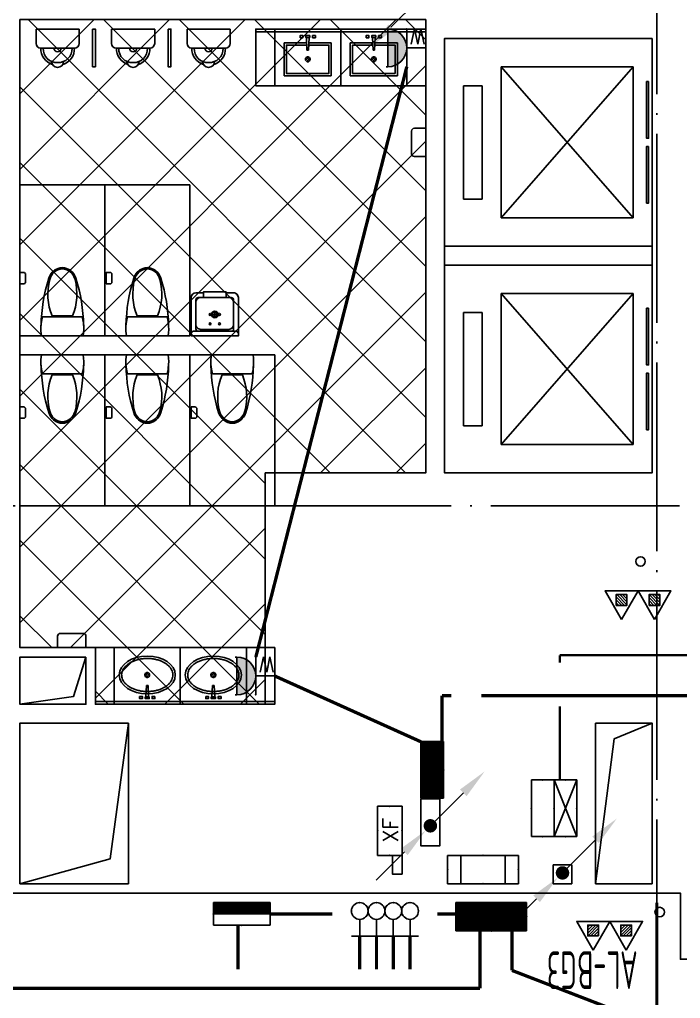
# Model space of a CAD drawing. Extents: x -292644 to 263613, y -713695 to 491457.
# Drawn here: x 121804 to 128807, y 130385 to 140750 of the extents above; entities that cross this region are included whole.
import ezdxf
from ezdxf.enums import TextEntityAlignment as Align
from ezdxf.xclip import XClip

# ---------------------------------------------------------------- set-up
doc = ezdxf.new("R2010")
doc.units = 0
doc.header["$LTSCALE"] = 1000
doc.header["$MEASUREMENT"] = 0
for name, pattern in [('104-10 轴网$0$DOTE', [2.4200000000000004, 2, -0.2, 0.02, -0.2]), ('X-104 8#10#平面_t3$0$109-34 轴网$0$L1$0$$AUDIT_BAD_LTYPE1', [0]), ('X-104 8#10#平面_t3$0$DASH', [0.35, 0.25, -0.1])]:
    doc.linetypes.add(name, pattern=pattern)
doc.layers.get('0').update_dxf_attribs({"linetype": 'CONTINUOUS'})
for name, color, linetype in [('104-10 轴网$0$A_AXIS-轴线', 36, '104-10 轴网$0$DOTE'), ('DIM-箱柜', 3, 'CONTINUOUS'), ('EQUIP-插座', 3, 'CONTINUOUS'), ('EQUIP-照明', 3, 'CONTINUOUS'), ('EQUIP-箱柜', 3, 'CONTINUOUS'), ('LWIRE', 4, 'CONTINUOUS'), ('WIRE-动力', 2, 'CONTINUOUS'), ('WIRE-照明', 1, 'CONTINUOUS'), ('X-104 8#10#平面_t3$0$A-E_电梯', 171, 'CONTINUOUS'), ('X-104 8#10#平面_t3$0$A-I_卫-洁具', 241, 'CONTINUOUS'), ('X-104 8#10#平面_t3$0$A-O_分水线', 127, 'CONTINUOUS'), ('X-104 8#10#平面_t3$0$A-SUR_看线', 231, 'CONTINUOUS'), ('X-104 8#10#平面_t3$0$A-TECH_结构', 21, 'CONTINUOUS'), ('X-104 8#10#平面_t3$0$水-消火栓', 41, 'CONTINUOUS')]:
    doc.layers.add(name, color=color, linetype=linetype)
doc.layers.add('X-104 8#10#平面_t3$0$000套内', color=226, linetype='CONTINUOUS', lineweight=30, plot=False)
doc.layers.add('X-104 8#10#平面_t3$0$04-不打印_辅助线', color=165, linetype='CONTINUOUS', plot=False)
doc.layers.get('X-104 8#10#平面_t3$0$A-O_分水线').off()
doc.styles.add('_TCH_LABEL', font='COMPLEX', dxfattribs={"bigfont": 'GBCBIG'})
doc.styles.add('_TEL_DIM', font='SIMPLEX', dxfattribs={"width": 0.8, "height": 3.5, "bigfont": 'HZTXT'})
doc.styles.get("Standard").update_dxf_attribs({"font": 'gbenor.shx', "bigfont": 'gbcbig.shx'})

# ---------------------------------------------------------------- blocks, each defined once
blk = doc.blocks.new('104-10 轴网')
at = {"layer": '104-10 轴网$0$A_AXIS-轴线', "linetype": '104-10 轴网$0$DOTE'}
for p, q in [((137229.5977508624, 40099.99999999987), (137229.5977508621, -6500.000000000186)), ((168929.5977508623, 16799.99999999987), (113929.5977508621, 16799.99999999982))]:
    blk.add_line(p, q, dxfattribs=at)
blk = doc.blocks.new('X-104 8#10#平面_t3$0$meae')
for p, q in [((-215.039999999979, 0), (-243.7679999999818, 0)), ((-210, 5.039999999979045), (-210, 32.76000000000931)), ((-176.7359999999753, 0), (-204.9599999999627, 0)), ((-99.54815868195146, 8), (21.68149024352897, 14.3899337600451)), ((-99.54815868195146, -7.999999999941792), (-99.54815868195146, 8)), ((21.68149024352897, -14.3899337601033), (21.68149024352897, 14.3899337600451)), ((-210, -32.25599999999395), (-210, -5.039999999979045)), ((-99.54815868195146, -8.000000000058208), (21.68149024352897, -14.3899337601033))]:
    blk.add_line(p, q)
at = {"const_width": 0.8399999999999999}
blk.add_lwpolyline([(-209.5800000000163, -0.1400000000139698, -0.9999999999999999), (-210.4199999999837, -0.1400000000139698, -0.9999999999999999)], format="xyb", close=True, dxfattribs=at)
for points in [[(17.19145484233741, 81.35012003820157), (40, 81.35012003820157), (39.99999999994179, 51.35012003820157), (17.1914548422792, 51.35012003820157)], [(21.68149024352897, 21.35012003820157), (40, 21.35012003820157), (40, -21.35012003820157), (21.68149024352897, -21.35012003820157)], [(17.19145484233741, -81.35012003820157), (40, -81.35012003820157), (39.99999999994179, -51.35012003820157), (17.1914548422792, -51.35012003820157)]]:
    blk.add_lwpolyline(points, close=True)
blk.add_circle((-210, 0), 25.2)
blk.add_ellipse((-210, 0), major_axis=(0, -296.8388870928175), ratio=0.6737661697857759)
at = {"color": 8}
blk.add_open_spline([(-210, -271.838887092832), (-201.6286662275088, -271.838887092832), (-193.2556980797672, -270.8834744876949), (-176.5567826171755, -267.0318226981908), (-168.2292954665609, -264.1331208487391), (-151.7464247078751, -256.3412992825033), (-143.592075161112, -251.4461166422116), (-127.6688291439204, -239.6628589069005), (-119.9016611408442, -232.7743547918508), (-105.0053654383519, -217.100718463771), (-97.87740360945463, -208.3160983382841), (-84.50442564953119, -189.0367220979533), (-78.25994529254967, -178.5426552897552), (-66.86596525227651, -156.1005802754662), (-61.71665413689334, -144.1531549534993), (-52.68240508378949, -119.1104159536771), (-48.79751711455174, -106.0155586157343), (-42.41598126577446, -79.01830609660828), (-39.91934085072717, -65.11628590768669), (-36.39207964838715, -36.86706837144447), (-35.3614577781409, -22.5202054088586), (-34.79793056182098, 6.244822261855006), (-35.26502483320655, 20.66266644134885), (-37.68259151588427, 49.19399507466005), (-39.63306519814068, 63.30715293157846), (-44.95700291811954, 90.86129060061648), (-48.33046480413759, 104.3019146881416), (-56.39392556494568, 130.1611448710319), (-61.0838973345235, 142.5793309712317), (-71.62818411248736, 166.0733063118532), (-77.48238030000357, 177.1485642623738), (-90.15903716551838, 197.6798496269621), (-96.98112566315103, 207.1352148510632), (-111.3602107425686, 224.2113378457143), (-118.9163064261083, 231.8314545630128), (-134.510733252624, 245.1036245926516), (-142.547481424408, 250.7556368449004), (-158.868371842138, 260.0530890176306), (-167.1509793659789, 263.6999722997425), (-183.7976203592261, 269.0257272459567), (-192.162095878215, 270.7072330619558), (-208.8995512870024, 272.153067119536), (-217.2755150526064, 271.9185741905239), (-234.0031495776493, 269.526916392555), (-242.3573442720808, 267.3679324407713), (-258.9526960913208, 261.0731867576833), (-267.1936322519905, 256.9349128940958), (-283.3781850557425, 246.65468100406), (-291.3201072766096, 240.5117016318836), (-306.6623222918133, 226.2813428560039), (-314.0611830068519, 218.1942343084957), (-328.0653621423407, 200.2301868745126), (-334.6699371464783, 190.353927289194), (-346.859358667396, 169.044026111078), (-352.4439172392595, 157.6110181525), (-362.4072642970132, 133.476927122334), (-366.7859668953461, 120.7763437553076), (-374.1964356524404, 94.43610308453208), (-377.2281845823745, 80.79684587812517), (-381.8495765395346, 52.93462008907227), (-383.4392193020904, 38.71199739631265), (-385.1273327118251, 10.0537408667733), (-385.225804392132, -4.381569712015335), (-383.9285565786413, -33.08909023553133), (-382.5328362500295, -47.36097819061251), (-378.2902226594742, -75.36972922243876), (-375.4433290168527, -89.10625087702647), (-368.3874579074909, -115.6863969620317), (-364.1784936326439, -128.529630749661), (-354.5335200406262, -152.9902308470919), (-349.097582319926, -164.6071133053629), (-337.1786070214584, -186.3198765731067), (-330.6958189697471, -196.415140855941), (-316.9037533847149, -214.843760280055), (-309.5951420506462, -223.1764269854757), (-294.4000191528467, -237.9131964488188), (-286.5148495539906, -244.3169298697612), (-270.41386736813, -255.1213227973203), (-262.1997869724291, -259.5227866767091), (-245.6385630253353, -266.3373192788567), (-237.2919559226721, -268.7527736420161), (-222.6272707111784, -271.2949484957498), (-216.3134306632564, -271.838887092832), (-210, -271.838887092832)], degree=3, knots=[0, 0, 0, 0, 0.1541728099079682, 0.1541728099079682, 0.3083456198159364, 0.3083456198159364, 0.4625184297239047, 0.4625184297239047, 0.6166912396318729, 0.6166912396318729, 0.7708640495398411, 0.7708640495398411, 0.9250368594478093, 0.9250368594478093, 1.079209669355778, 1.079209669355778, 1.233382479263746, 1.233382479263746, 1.387555289171714, 1.387555289171714, 1.541728099079682, 1.541728099079682, 1.69590090898765, 1.69590090898765, 1.850073718895619, 1.850073718895619, 2.004246528803587, 2.004246528803587, 2.158419338711555, 2.158419338711555, 2.312592148619523, 2.312592148619523, 2.466764958527492, 2.466764958527492, 2.62093776843546, 2.62093776843546, 2.775110578343428, 2.775110578343428, 2.929283388251396, 2.929283388251396, 3.083456198159364, 3.083456198159364, 3.237629008067333, 3.237629008067333, 3.391801817975301, 3.391801817975301, 3.545974627883269, 3.545974627883269, 3.700147437791237, 3.700147437791237, 3.854320247699206, 3.854320247699206, 4.008493057607174, 4.008493057607174, 4.162665867515142, 4.162665867515142, 4.31683867742311, 4.31683867742311, 4.471011487331078, 4.471011487331078, 4.625184297239047, 4.625184297239047, 4.779357107147015, 4.779357107147015, 4.933529917054983, 4.933529917054983, 5.087702726962951, 5.087702726962951, 5.24187553687092, 5.24187553687092, 5.396048346778888, 5.396048346778888, 5.550221156686856, 5.550221156686856, 5.704393966594824, 5.704393966594824, 5.858566776502792, 5.858566776502792, 6.012739586410761, 6.012739586410761, 6.166912396318729, 6.166912396318729, 6.283185307179586, 6.283185307179586, 6.283185307179586, 6.283185307179586], dxfattribs=at)
at = {"layer": 'X-104 8#10#平面_t3$0$04-不打印_辅助线'}
blk.add_lwpolyline([(-499.9999999998836, -349.9999999999418), (-499.9999999998836, 350.0000000000582), (100.0000000001164, 350.0000000000582), (100.0000000001164, -349.9999999999418)], close=True, dxfattribs=at)
blk = doc.blocks.new('X-104 8#10#平面_t3$0$A-toilet-F2$0$A-toilet-F3$0$$plan$00000388')
for p, q in [((-202.5, -209.53125), (-202.5, 209.53125)), ((0, -220.78125), (0, 220.78125)), ((-211.7636100000016, 107.6506163835302), (-211.7636100000016, -107.6506388835276))]:
    blk.add_line(p, q)
blk.add_lwpolyline([(-202.4999999999999, -209.5312499999999), (-151.5815775000015, -220.9312574999972), (-102.2263650000007, -226.3893074999992), (-50.17650749999908, -226.3893074999992), (8.526512829121202e-14, -220.7812499999999)])
for centre, radius, start, end in [((-70.50223739520334, -1596.893304158019), 1822.905267548176, 91.22236801686525, 107.2477400730136), ((-76.17188249999913, -236.25), 463.3354349999999, 97.73994600000086, 105.8219819999994), ((-76.17188249999913, -236.25), 463.3354349999999, 80.5376779999934, 97.73994600000086), ((-562.4982811024126, -12.18639293920603), 163.5812782416205, 107.2477400730136, 159.5476091936029), ((-555.5449209055997, -23.26485846064998), 162.7261878014058, 104.7785650587778, 136.8542646013629), ((-443.4417002224786, -448.2021481943076), 602.2018211347165, 67.37374387746667, 104.7785650587778), ((-595.175017904075, 0), 128.7061108459815, 159.5476091936029, 200.4523908063857), ((-580.3665348804823, -1.124999869261956e-05), 128.7061108459815, 136.8542646013629, 223.1457353986371), ((-562.4982811024126, 12.18639293920603), 163.5812782416205, 200.4523908063857, 252.7522599269864), ((-555.5449209055997, 23.26483596065259), 162.7261878014058, 223.1457353986371, 255.2214349412222), ((-70.50223739520334, 1596.893304158019), 1822.905267548176, 252.7522599269864, 268.7776319831348), ((-443.4417002224786, 448.2021256943101), 602.2018211347165, 255.2214349412222, 292.6262561225334)]:
    blk.add_arc(centre, radius, start, end)
blk = doc.blocks.new('X-104 8#10#平面_t3$0$hgfasg')
at = {"layer": 'X-104 8#10#平面_t3$0$04-不打印_辅助线'}
blk.add_lwpolyline([(-450, 1599.999999999709), (450, 1599.999999999651), (450, -3.492459654808044e-10), (-450, -2.91038304567337e-10)], close=True, dxfattribs=at)
at = {"rotation": 270}
blk.add_blockref('X-104 8#10#平面_t3$0$A-toilet-F2$0$A-toilet-F3$0$$plan$00000388', (0, 0), dxfattribs=at)
blk = doc.blocks.new('X-104 8#10#平面_t3$0$hgfd')
at = {"color": 8}
for p, q in [((-38.49999971458601, 228.000000048185), (38.50000028541399, 227.9999999518077)), ((3.335953806526959e-07, 266.5000000000036), (2.372253220528364e-07, 189.5000000000036))]:
    blk.add_line(p, q, dxfattribs=at)
for points in [[(250, -3.504792402964085e-07), (-249.9999999999927, 3.504792402964085e-07), (-249.9999994917889, 406.0000003504792, -0.4142135623732199), (-199.9999994292011, 456.0000002878987), (-119.9999994292084, 456.0000001877597), (-119.9999994166865, 466.000000187767), (120.0000005833208, 465.9999998122548), (120.0000005708062, 455.9999998122548), (200.000000570777, 455.9999997121158, -0.414213562372991), (250.0000005081893, 405.9999996495353)], [(175.000000062566, 49.99999974339516), (-174.9999999374049, 50.00000025659756, -0.4142135623730927), (-199.9999999061183, 75.00000028789145), (-199.9999995230974, 381.0000002878987, -0.414213562373095), (-174.9999994917962, 406.0000002565976), (175.0000005082111, 405.9999997434024, -0.4142135623731322), (200.0000004769245, 380.9999997121085), (200.0000000938744, 74.99999971210127, -0.4142135623730573)], [(250, -3.504792402964085e-07), (-249.9999999999927, 3.504792402964085e-07), (-249.9999999686988, 25.00000035048652, -0.4142135623730971), (-224.9999999373977, 50.00000031918535), (225.0000000625878, 49.99999968082193, -0.4142135623730932), (250.0000000313012, 24.99999964952804)]]:
    blk.add_lwpolyline(points, format="xyb", close=True)
blk.add_lwpolyline([(120.0000005708062, 455.9999998122548), (200.000000570777, 455.9999997121158, -0.414213562373095), (250.0000005081893, 405.9999996495353), (250, -3.504792402964085e-07), (-249.9999999999927, 3.504792402964085e-07), (-249.9999994917889, 406.0000003504792, -0.4142135623730929), (-199.9999994292011, 456.0000002878987), (-119.9999994292084, 456.0000001877597)], format="xyb")
blk.add_lwpolyline([(120.0000005082184, 405.9999998122476), (-119.9999994917889, 406.0000001877524), (-119.9999994166865, 466.000000187767), (120.0000005833208, 465.9999998122548)], close=True)
blk.add_lwpolyline([(150.0000000876389, 69.99999977469633), (-149.9999999123756, 70.00000022531094, -0.4142135623730976), (-199.9999998497879, 120.0000002878915), (-199.9999995543913, 356.0000002878842, -0.414213562373095), (-149.9999994918035, 406.0000002253037), (150.0000005081965, 405.9999997746963, -0.414213562373095), (200.0000004456087, 355.9999997121085), (200.0000001502194, 119.9999997121231, -0.4142135623731096)], format="xyb", close=True, dxfattribs=at)
for centre, radius in [((-49.99999971457146, 228.0000000625914), 10), ((2.854139893315732e-07, 228.0000000000036), 35), ((50.00000028542127, 227.9999999374159), 10), ((-49.99999983975431, 128.0000000625841), 10), ((50.00000016025297, 127.9999999374159), 10)]:
    blk.add_circle(centre, radius)
blk.add_circle((2.854139893315732e-07, 228.0000000000036), 25, dxfattribs=at)
blk = doc.blocks.new('X-104 8#10#平面_t3$0$卫生间')
at = {"layer": 'X-104 8#10#平面_t3$0$A-I_卫-洁具', "ltscale": 0.1}
blk.add_lwpolyline([(29249.99997658384, 18300.0000078821), (31149.99997658456, 18300.00000788411), (31149.99997658456, 18900.00000788411), (29249.99997658384, 18900.0000078821)], close=True, dxfattribs=at)
blk.add_lwpolyline([(29249.9999765839, 18900.00000788417), (29249.9999765839, 18870.00000788417), (31149.99997652085, 18870.00000788397), (31149.99997652428, 18900.00000788411)], dxfattribs=at)
for points in [[(31549.99997658755, 18300.00000787908), (31249.99997658755, 18300.00000787908), (31249.99997658755, 18180.00000787896, 0.414213562373095), (31279.99997658755, 18150.00000787896), (31519.99997658755, 18150.00000787896, 0.414213562373095), (31549.99997658755, 18180.00000787896)], [(27649.9999765533, 12800.00000788734), (27649.9999765533, 13100.00000788734), (27769.99997655342, 13100.00000788734, -0.414213562373095), (27799.99997655342, 13070.00000788734), (27799.99997655342, 12830.00000788734, -0.414213562373095), (27769.99997655342, 12800.00000788734)]]:
    blk.add_lwpolyline(points, format="xyb", close=True, dxfattribs=at)
at = {"layer": 'X-104 8#10#平面_t3$0$A-I_卫-洁具'}
for points in [[(30074.99997657166, 15851.95678070415), (30074.99997657168, 15771.95678070415, 0.4142135623730523), (30094.99997657168, 15751.95678070415), (30134.99997657171, 15751.95678070415), (30134.99997657169, 15871.95678070415), (30094.99997657166, 15871.95678070415, 0.4142135623731306)], [(30974.99997657155, 15851.95678070412), (30974.99997657156, 15771.95678070412, 0.4142135623730523), (30994.99997657156, 15751.95678070412), (31034.99997657159, 15751.95678070412), (31034.99997657158, 15871.95678070412), (30994.99997657155, 15871.95678070412, 0.4142135623731306)], [(31889.99997657165, 15851.95678070426), (31889.99997657166, 15771.95678070426, 0.4142135623730523), (31909.99997657166, 15751.95678070426), (31949.99997657169, 15751.95678070426), (31949.99997657168, 15871.95678070426), (31909.99997657165, 15871.95678070426, 0.4142135623731306)], [(30974.99997657155, 14348.04323506608), (30974.99997657156, 14428.04323506608, -0.4142135623730523), (30994.99997657156, 14448.04323506608), (31034.99997657159, 14448.04323506608), (31034.99997657158, 14328.04323506608), (30994.99997657155, 14328.04323506608, -0.4142135623731306)], [(31889.99997657163, 14348.04323506594), (31889.99997657166, 14428.04323506594, -0.4142135623730523), (31909.99997657166, 14448.04323506594), (31949.99997657169, 14448.04323506594), (31949.99997657166, 14328.04323506594), (31909.99997657163, 14328.04323506594, -0.4142135623731306)]]:
    blk.add_lwpolyline(points, format="xyb", close=True, dxfattribs=at)
at = {"layer": 'X-104 8#10#平面_t3$0$A-I_卫-洁具', "ltscale": 0.1, "xscale": -1}
for name, p, rotation in [('X-104 8#10#平面_t3$0$meae', (29899.9999765845, 18800.00000788434), 270), ('X-104 8#10#平面_t3$0$meae', (30599.9999765845, 18800.00000788411), 270), ('X-104 8#10#平面_t3$0$hgfd', (29884.99997657168, 15000.00000755693), 180)]:
    blk.add_blockref(name, p, dxfattribs=dict(at, rotation=rotation))
for p in [(29699.99997657168, 15200.000007897), (30599.99997657168, 15200.00000788565), (31499.99997657168, 15200.00000788539)]:
    blk.add_blockref('X-104 8#10#平面_t3$0$hgfasg', p, dxfattribs=at)
at = {"layer": 'X-104 8#10#平面_t3$0$A-I_卫-洁具', "ltscale": 0.1, "rotation": 180}
for p in [(30599.99997657168, 15000.00000789596), (31499.99997657168, 15000.00000788481)]:
    blk.add_blockref('X-104 8#10#平面_t3$0$hgfasg', p, dxfattribs=at)
blk = doc.blocks.new('X-104 8#10#平面_t3$0$fdhggh')
at = {"layer": 'X-104 8#10#平面_t3$0$04-不打印_辅助线', "linetype": 'X-104 8#10#平面_t3$0$109-34 轴网$0$L1$0$$AUDIT_BAD_LTYPE1'}
h = blk.add_hatch(dxfattribs=at)
h.set_pattern_fill('多孔材料', color=256, scale=200)
h.set_pattern_definition([(45, (-111356.9507218327, 118800.0000000005), (-400.0004066222933, 400.0004066222933), []), (135, (-111356.9507218327, 118800.0000000005), (-400.0004066222933, -400.0004066222933), [])])
h.paths.add_polyline_path([(14350.00002345038, 140749.9983616374), (10050.00002342847, 140749.9983616374), (10050.0000234285, 134099.9983616375), (10850.00002341266, 134099.9983616375), (10850.00002341272, 133499.9983616325), (12650.00002341619, 133499.9983616323), (12650.00002341621, 135949.9983834741), (14350.0000234468, 135949.9983834712)])
blk.add_lwpolyline([(14350.00002345038, 140749.9983616374), (10050.00002342847, 140749.9983616374), (10050.0000234285, 134099.9983616375), (10850.00002341266, 134099.9983616375), (10850.00002341272, 133499.9983616325), (12650.00002341619, 133499.9983616323), (12650.00002341621, 135949.9983834741), (14350.0000234468, 135949.9983834712), (14350.00002345035, 140749.9983616375)], close=True, dxfattribs=at)
blk = doc.blocks.new('A-电梯2222')
for p, q in [((-599.9999999888532, 1800.000000028485), (-599.9999999888532, 2000.000000028485)), ((-599.9999999888532, 2000.000000028485), (599.999999990192, 2000.000000027969)), ((599.999999990192, 2000.000000027969), (599.999999990192, 1800.000000028027)), ((599.999999990192, 1800.000000028027), (-599.9999999888532, 1800.000000028485)), ((-800.0000000021246, 200.0000000191649), (-800.0000000016589, 1600.000000013759)), ((-800.0000000016589, 1600.000000013759), (800.0000000027649, 1600.000000013068)), ((800.0000000027649, 1600.000000013068), (-800.0000000021246, 200.0000000191649)), ((800.0000000021828, 200.0000000184664), (-800.0000000016589, 1600.000000013759)), ((800.0000000027649, 1600.000000013068), (800.0000000021828, 200.0000000184664)), ((800.0000000021828, 200.0000000184664), (-800.0000000021246, 200.0000000191649))]:
    blk.add_line(p, q)
for points in [[(-1100, 0), (1100, 0), (1100, 2200.000000000007), (-1100, 2200.000000000007)], [(-643.3333333326736, 38.08112883746799), (-643.3333333326736, 58.97966308711329), (-43.33333333267365, 58.97966308711329), (-43.33333333267365, 38.08112883746799)], [(43.33333333273185, 38.0811288371915), (43.33333333273185, 58.97966308683681), (643.3333333327319, 58.97966308683681), (643.3333333327319, 38.0811288371915)]]:
    blk.add_lwpolyline(points, close=True)
blk = doc.blocks.new('X-104 8#10#平面_t3$0$jhat')
for p, q in [((-395, -250.0000000000582), (-395, 249.9999999999418)), ((-395, 249.9999999999418), (-44.99999999994179, 249.9999999999418)), ((-44.99999999994179, 249.9999999999418), (-44.99999999994179, 11.73657725605881)), ((-219.9999999999418, 32.25599999987753), (-219.9999999999418, 5.03999999986263)), ((-124.8214514199644, 8.000000000058208), (11.68149024352897, 14.3899337601033)), ((-124.8214514199644, 7.999999999941792), (-124.8214514199644, -8.000000000058208)), ((11.68149024352897, 14.3899337601033), (11.68149024352897, -14.3899337601033)), ((-225.0399999999208, -1.164153218269348e-10), (-253.7679999999236, -1.164153218269348e-10)), ((-219.9999999999418, -5.040000000095461), (-219.9999999999418, -32.76000000012573)), ((-186.7359999999171, -1.164153218269348e-10), (-214.9599999999045, -1.164153218269348e-10)), ((-124.8214514199644, -8.000000000058208), (11.68149024352897, -14.3899337601033)), ((-44.99999999994179, -12.38077738613356), (-44.99999999994179, -250.0000000000582)), ((-44.99999999994179, -250.0000000000582), (-395, -250.0000000000582))]:
    blk.add_line(p, q)
at = {"color": 8}
blk.add_lwpolyline([(-69.99999999994179, -11.06304409715813), (-69.99999999994179, -225.0000000000582), (-370, -225.0000000000582), (-370, 224.9999999999418), (-69.99999999994179, 224.9999999999418), (-69.99999999994179, 10.56628493819153)], dxfattribs=at)
at = {"ltscale": 1000, "const_width": 0.8399999999999999}
blk.add_lwpolyline([(-219.5799999999581, 0.1399999998975545, 0.9999999999999999), (-220.4199999999255, 0.1399999998975545, 0.9999999999999999)], format="xyb", close=True, dxfattribs=at)
for points in [[(7.191454842337407, 81.35012003820157), (30, 81.35012003820157), (30, 51.35012003820157), (7.191454842337407, 51.35012003820157)], [(11.68149024352897, -21.35012003820157), (30, -21.35012003820157), (30, 21.35012003820157), (11.68149024352897, 21.35012003820157)], [(7.191454842337407, -81.35012003820157), (30, -81.35012003820157), (30, -51.35012003820157), (7.191454842337407, -51.35012003820157)]]:
    blk.add_lwpolyline(points, close=True)
blk.add_circle((-219.9999999999418, -1.164153218269348e-10), 25.2)
at = {"layer": 'X-104 8#10#平面_t3$0$04-不打印_辅助线'}
blk.add_lwpolyline([(100.0000000001164, -350), (100.0000000000582, 350), (-499.9999999999418, 350), (-499.9999999998836, -350)], close=True, dxfattribs=at)
blk = doc.blocks.new('X-104 8#10#平面_t3$0$A-toilet-F2$0$A-toilet-F3$0$xb')
for p, q in [((-228.5999999991618, 152.3999999994412), (-228.6000000010245, 9.313225746154785e-10)), ((177.7999999998137, 203.2000000000698), (-177.7999999993481, 203.1999999994878)), ((228.6000000010245, -9.313225746154785e-10), (228.6000000005588, 152.3999999997905)), ((-228.6000000010245, 9.313225746154785e-10), (228.6000000010245, -9.313225746154785e-10))]:
    blk.add_line(p, q)
for centre, radius, start, end in [((-6.349999998696148, 209.549999998766), 171.56755229355, 106.6068803142738, 182.1210963969083), ((-6.349999998696148, 209.549999998766), 146.16755229355, 87.87890362284142, 182.1210963969083), ((9.313225746154785e-10, 342.8999999993248), 63.50000000000001, 1.07073087239469, 178.9292691276053), ((6.350000001490116, 209.549999998766), 146.16755229355, 357.8789036030917, 92.12109637715858), ((6.350000001490116, 209.549999998766), 171.56755229355, 357.8789036030917, 73.39311968572625), ((1.396983861923218e-09, 203.1999999987893), 38.1, 0, 180), ((-177.7999999993481, 152.3999999992084), 50.8, 90, 180), ((177.8000000002794, 152.3999999997905), 50.8, 0, 90)]:
    blk.add_arc(centre, radius, start, end)
blk = doc.blocks.new('X-104 8#10#平面_t3$0$8#核心筒')
at = {"layer": 'X-104 8#10#平面_t3$0$A-I_卫-洁具', "ltscale": 0.1}
for points in [[(10819.99873398323, 21849.99836163709), (10849.99873398323, 21849.99836163709), (10849.99873398323, 21449.99836163709), (10819.99873398323, 21449.99836163709)], [(11619.99873398323, 21849.99836163709), (11649.99873398323, 21849.99836163709), (11649.99873398323, 21449.99836163709), (11619.99873398323, 21449.99836163709)], [(14350.0000234468, 21849.99836163723), (12550.0000234468, 21849.99836163723), (12550.0000234468, 21249.99836163723), (14350.0000234468, 21249.99836163723)]]:
    blk.add_lwpolyline(points, close=True, dxfattribs=at)
blk.add_lwpolyline([(12550.0000234468, 21849.99836163723), (12550.0000234468, 21819.99836163723), (14350.00002344692, 21819.99836163712), (14350.00002345035, 21849.99836163729)], dxfattribs=at)
at = {"layer": 'X-104 8#10#平面_t3$0$A-TECH_结构', "linetype": 'X-104 8#10#平面_t3$0$DASH'}
blk.add_lwpolyline([(14550.00002344679, 19549.99838346642), (16750.00002344628, 19549.99838346642), (16750.00002344628, 19349.99836162853), (14550.00002344679, 19349.99836162853)], close=True, dxfattribs=at)
at = {"layer": 'X-104 8#10#平面_t3$0$A-E_电梯', "xscale": -1, "rotation": 90}
for p in [(16750.0000234468, 20649.99838346642), (16750.0000234468, 18249.99838346642)]:
    blk.add_blockref('A-电梯2222', p, dxfattribs=at)
at = {"layer": 'X-104 8#10#平面_t3$0$A-I_卫-洁具', "ltscale": 0.1}
for name, p, rotation in [('X-104 8#10#平面_t3$0$A-toilet-F2$0$A-toilet-F3$0$xb', (10450.00002342847, 21849.99836163712), 180), ('X-104 8#10#平面_t3$0$A-toilet-F2$0$A-toilet-F3$0$xb', (11250.00002342847, 21849.99836163712), 180), ('X-104 8#10#平面_t3$0$A-toilet-F2$0$A-toilet-F3$0$xb', (12050.00002342847, 21849.99836163712), 180), ('X-104 8#10#平面_t3$0$jhat', (13100.0000234468, 21749.99836163723), 90), ('X-104 8#10#平面_t3$0$jhat', (13800.0000234468, 21749.99836163723), 90)]:
    blk.add_blockref(name, p, dxfattribs=dict(at, rotation=rotation))
blk = doc.blocks.new('X-104 8#10#平面_t3$0$fdsgdfh')
at = {"layer": 'X-104 8#10#平面_t3$0$A-TECH_结构'}
for points in [[(10050.00002342812, 14699.99999211595), (10619.39593914832, 14782.85818737998), (10750.0000234124, 15199.99999212098)], [(11199.99999999703, 14499.99999211586), (11005.12674833491, 13061.95794338497), (10050.00002342826, 12799.99999250611)]]:
    blk.add_lwpolyline(points, dxfattribs=at)
at = {"layer": 'X-104 8#10#平面_t3$0$A-TECH_结构', "linetype": 'X-104 8#10#平面_t3$0$109-34 轴网$0$L1$0$$AUDIT_BAD_LTYPE1'}
for points in [[(10750.0000234124, 15199.99999212098), (10050.00002342812, 15199.99999212098), (10050.00002342812, 14699.99999211595), (10750.0000234124, 14699.99999211595)], [(11199.99999999686, 14499.99999211586), (10050.00002342826, 14499.99999211586), (10050.00002342826, 12799.99999250611), (11199.99999999686, 12799.99999250611)], [(16149.99999999524, 14499.99836163234), (16750.00000000237, 14499.99836163232), (16750.00000000237, 12799.9983620226), (16149.99999999524, 12799.99836202263)]]:
    blk.add_lwpolyline(points, close=True, dxfattribs=at)
blk.add_lwpolyline([(16750.00000000237, 14499.99836163232), (16349.02608525718, 14334.72744898006), (16149.99999999524, 12799.99836202263)], dxfattribs=at)
blk = doc.blocks.new('X-104 8#10#平面_t3$0$$TWTSYS$00000546')
h = blk.add_hatch()
h.set_pattern_fill('ANSI31', color=256, scale=200, style=0)
h.set_pattern_definition([(45, (-38543.80223862439, -6670.830405693208), (-17.67766952966369, 17.67766952966369), [])])
h.paths.add_polyline_path([(-64.92232553117356, 173.7449990885525), (64.922325531159, 173.7449990885525), (64.922325531159, 43.90034802621994), (-64.92232553117356, 43.90034802621994)])
for points in [[(0, 343.6163707387423), (-198.3870041439732, 0), (198.3870041439732, 0)], [(-64.92232553117356, 173.7449990885525), (64.922325531159, 173.7449990885525), (64.922325531159, 43.90034802621994), (-64.92232553117356, 43.90034802621994)]]:
    blk.add_lwpolyline(points, close=True)
blk = doc.blocks.new('X-104 8#10#平面_t3$0$A$C46662BA1')
at = {"layer": 'X-104 8#10#平面_t3$0$水-消火栓'}
for centre in [(128384.2816785443, 135011.9754388873), (128586.9507452468, 131299.9999925059)]:
    blk.add_circle(centre, 50, dxfattribs=at)
at = {"layer": 'X-104 8#10#平面_t3$0$水-消火栓', "yscale": 0.88, "zscale": 0.88}
for p, xscale, rotation in [((128182.3701816001, 134699.9983616293), -0.88, 179.9999999999999), ((128531.5313088936, 134699.9983616293), -0.88, 179.9999999999999), ((127882.3701816027, 131199.9999925058), 0.88, 179.9999999999992), ((128231.5313088962, 131199.9999925058), 0.88, 179.9999999999992)]:
    blk.add_blockref('X-104 8#10#平面_t3$0$$TWTSYS$00000546', p, dxfattribs=dict(at, xscale=xscale, rotation=rotation))
blk = doc.blocks.new('X-104 8#10#平面_t3')
at = {"layer": 'X-104 8#10#平面_t3$0$000套内'}
blk.add_lwpolyline([(120156.950721829, 147450.0000139563), (120156.950721829, 143650.0000139498), (120056.9507218258, 143649.9999921205), (120056.9507218258, 140849.9999921204), (121706.9507452608, 140849.9999921204), (121706.9507452608, 131499.9999925058), (128806.9507452464, 131499.9999925058), (128806.9507452464, 130800.0000139284), (132006.9507218283, 130800.0000139284), (132006.9507218283, 118150.0000139564), (120806.9507218261, 118150.0000139564), (120806.9507218261, 115350.0000138714), (106906.9507218289, 115350.0000138714), (106906.9507218289, 130900.0000139564), (106906.9507218282, 136250.0000139564), (108306.950721857, 136250.0000139565), (108306.950721857, 147450.0000139563)], close=True, dxfattribs=at)
at = {"layer": 'X-104 8#10#平面_t3$0$A-SUR_看线', "linetype": 'X-104 8#10#平面_t3$0$DASH', "ltscale": 2, "const_width": 30}
blk.add_lwpolyline([(128556.9507218327, 119199.9999999995), (128556.9507218326, 131399.9983620226)], dxfattribs=at)
at = {"linetype": 'X-104 8#10#平面_t3$0$109-34 轴网$0$L1$0$$AUDIT_BAD_LTYPE1'}
for name, p in [('X-104 8#10#平面_t3$0$fdhggh', (111756.9507218327, -2.91038304567337e-10)), ('X-104 8#10#平面_t3$0$fdsgdfh', (111756.9507218322, 118799.9999999996)), ('X-104 8#10#平面_t3$0$8#核心筒', (111756.9507218321, 118800.0000000001))]:
    blk.add_blockref(name, p, dxfattribs=at)
ref = blk.add_blockref('104-10 轴网', (-8672.647029029395, 118800.0000000001), dxfattribs=at)
XClip(ref).set_block_clipping_path([(104379.59775086239, -11899.999999999955), (178479.5977508624, 45500.000000000044)])
at = {"linetype": 'X-104 8#10#平面_t3$0$109-34 轴网$0$L1$0$$AUDIT_BAD_LTYPE1', "rotation": 180}
blk.add_blockref('X-104 8#10#平面_t3$0$卫生间', (153756.9507218323, 152399.9999999997), dxfattribs=at)
at = {"layer": 'X-104 8#10#平面_t3$0$A-O_分水线', "linetype": 'X-104 8#10#平面_t3$0$109-34 轴网$0$L1$0$$AUDIT_BAD_LTYPE1'}
blk.add_blockref('X-104 8#10#平面_t3$0$A$C46662BA1', (0, -2.91038304567337e-11), dxfattribs=at)
blk = doc.blocks.new('*X9')
at = {"color": 0}
for p, q in [((-250, 32.84271247461896), (-82.84271247461896, 200)), ((-250, 68.19805153394634), (-118.1980515339463, 200)), ((-250, 103.5533905932737), (-153.5533905932737, 200)), ((-250, 138.9087296526011), (-188.9087296526011, 200)), ((-250, 174.2640687119285), (-224.2640687119285, 200)), ((-247.4873734152916, 0), (-47.48737341529158, 200)), ((-212.1320343559642, 0), (-12.13203435596424, 200)), ((-176.7766952966369, 0), (23.22330470336314, 200)), ((-141.4213562373095, 0), (58.57864376269053, 200)), ((-106.0660171779821, 0), (93.93398282201788, 200)), ((-70.71067811865474, 0), (129.2893218813453, 200)), ((-35.35533905932737, 0), (164.6446609406726, 200)), ((0, 0), (200, 200)), ((35.35533905932737, 0), (235.3553390593274, 200)), ((70.71067811865474, 0), (250, 179.2893218813453)), ((106.0660171779821, 0), (250, 143.9339828220179)), ((141.4213562373095, 0), (250, 108.5786437626905)), ((176.7766952966369, 0), (250, 73.22330470336315)), ((212.1320343559642, 0), (250, 37.86796564403577)), ((247.4873734152916, 0), (250, 2.512626584708425))]:
    blk.add_line(p, q, dxfattribs=at)
blk = doc.blocks.new('$equip$00001421')
for p, q in [((0.75, 0.5999999999985448), (-0.75, 0.5999999999985448)), ((-0.75, 0.5999999999985448), (-0.75, 0)), ((0.75, 0), (0.75, 0.5999999999985448)), ((-0.75, 0), (0.75, 0))]:
    blk.add_line(p, q)
at = {"const_width": 0.6000000000000001}
blk.add_lwpolyline([(-0.75, 0.2999999999992724), (0.75, 0.2999999999992724)], dxfattribs=at)
for p in [(0, 0.5999999999985448), (-0.75, 0.2999999999992724), (0.75, 0.2999999999992724), (0, 0)]:
    blk.add_point(p)
at = {"xscale": 0.00300000000061118, "yscale": 0.00300000000061118, "zscale": 0.00300000000061118}
blk.add_blockref('*X9', (0, 0), dxfattribs=at)
at = {"style": '_TCH_LABEL', "flags": 9}
blk.add_attdef('A', (0, 0), '', height=2e-05, dxfattribs=at)
blk = doc.blocks.new('$equip$00001424')
for p, q in [((-0.75, 0), (0.75, 0.5999999999985448)), ((-0.75, 0.5999999999985448), (0.75, 0)), ((0.75, 0.5999999999985448), (-0.75, 0.5999999999985448)), ((-0.75, 0.5999999999985448), (-0.75, 0)), ((0.75, 0), (0.75, 0.5999999999985448)), ((-0.75, 0), (0.75, 0))]:
    blk.add_line(p, q)
for p in [(0, 0.5999999999985448), (-0.75, 0.2999999999992724), (0.75, 0.2999999999992724), (0, 0)]:
    blk.add_point(p)
at = {"style": '_TCH_LABEL', "flags": 9}
blk.add_attdef('A', (0, 0), '', height=2e-05, dxfattribs=at)
blk = doc.blocks.new('$equip$00001413')
for p, q in [((0.75, 0.5999999999985448), (-0.75, 0.5999999999985448)), ((-0.75, 0.5999999999985448), (-0.75, 0)), ((0.75, 0), (0.75, 0.5999999999985448)), ((-0.75, 0), (0.75, 0))]:
    blk.add_line(p, q)
for p in [(0, 0.5999999999985448), (-0.75, 0.2999999999992724), (0.75, 0.2999999999992724), (0, 0)]:
    blk.add_point(p)
at = {"style": '_TCH_LABEL', "flags": 9}
blk.add_attdef('A', (0, 0), '', height=2e-05, dxfattribs=at)
blk = doc.blocks.new('$equip$00001428')
for p, q in [((0.75, 0.5999999999985448), (-0.75, 0.5999999999985448)), ((-0.75, 0.5999999999985448), (-0.75, 0)), ((-0.4692126753398043, 0.5999999999985448), (-0.4692126753398043, 0)), ((0.4692126753398043, 0.5999999999985448), (0.4692126753398043, 0)), ((0.75, 0), (0.75, 0.5999999999985448)), ((-0.75, 0), (0.75, 0))]:
    blk.add_line(p, q)
for p in [(0, 0.5999999999985448), (-0.75, 0.2999999999992724), (0.75, 0.2999999999992724), (0, 0)]:
    blk.add_point(p)
at = {"style": '_TCH_LABEL', "flags": 9}
blk.add_attdef('A', (0, 0), '', height=2e-05, dxfattribs=at)
blk = doc.blocks.new('$TelecSys$00000081')
for p, q in [((0.1041666666678793, 0.1041666666660603), (0.1041666666678793, 0.1041666666660603)), ((-0.1041666666678793, -0.1041666666660603), (-0.1041666666678793, -0.1041666666660603)), ((-1.150000000001455, -1.149999999999636), (-0.5499999999992724, -0.5499999999992724))]:
    blk.add_line(p, q)
at = {"const_width": 0.1425}
blk.add_lwpolyline([(0.07125000000087311, 0, 1), (-0.07125000000087311, 0, 1)], format="xyb", close=True, dxfattribs=at)
blk.add_solid([(-0.6199999999989814, -0.4799999999995634), (-0.4799999999995634, -0.6200000000008004), (-0.09999999999854481, -0.1000000000003638)])
at = {"width": 0.8, "flags": 9}
blk.add_attdef('A', (0, 0), '', height=2e-05, rotation=180, dxfattribs=at)
blk = doc.blocks.new('$TelecSys$00000079')
for p, q in [((0.7000000000007276, 0.7000000000007276), (0, 0)), ((0.1041666666678793, 0.1041666666660603), (0.1041666666678793, 0.1041666666660603)), ((-0.1041666666678793, -0.1041666666660603), (-0.1041666666678793, -0.1041666666660603))]:
    blk.add_line(p, q)
at = {"const_width": 0.1425}
blk.add_lwpolyline([(-0.07125000000087311, 0, 1), (0.07125000000087311, 0, 1)], format="xyb", close=True, dxfattribs=at)
blk.add_solid([(0.6300000000010186, 0.7700000000004366), (0.7700000000004366, 0.6299999999991996), (1.150000000001455, 1.149999999999636)])
at = {"width": 0.8, "flags": 9}
blk.add_attdef('A', (0, 0), '', height=2e-05, dxfattribs=at)
blk = doc.blocks.new('$equip_U$00000290(HT0843)')
at = {"color": 2}
for p, q in [((-0.6499999999978172, 0.6500000000050932), (-0.6499999999978172, 3.637978807091713e-12)), ((0.6500000000050932, 0.6500000000050932), (-0.6499999999978172, 0.6500000000050932)), ((0.6500000000050932, 3.637978807091713e-12), (0.6500000000050932, 0.6500000000050932)), ((-0.6499999999978172, 3.637978807091713e-12), (0.6500000000050932, 3.637978807091713e-12))]:
    blk.add_line(p, q, dxfattribs=at)
at = {"color": 2, "const_width": 0.025}
for points in [[(0.6500000000050932, 0.6500000000050932), (-0.6499999999978172, 0.6500000000050932)], [(-0.6499999999978172, 0.6500000000050932), (-0.6499999999978172, 3.637978807091713e-12)], [(0.6500000000050932, 3.637978807091713e-12), (0.6500000000050932, 0.6500000000050932)], [(-0.6499999999978172, 3.637978807091713e-12), (0.6500000000050932, 3.637978807091713e-12)]]:
    blk.add_lwpolyline(points, dxfattribs=at)
for p in [(3.637978807091713e-12, 0.6500000000050932), (-0.6499999999978172, 0.3250000000043656), (0.6500000000050932, 0.3250000000043656), (-9.523806511424482e-06, -1.249999695573933e-05)]:
    blk.add_point(p)
at = {"color": 7, "style": '_TEL_DIM'}
blk.add_attdef('$TEXT$', text='', height=0.4, dxfattribs=at).set_placement((-0.01410412469340372, 0.3431095447158441), align=Align.MIDDLE_CENTER)
at = {"color": 7, "style": '_TEL_DIM', "flags": 1}
for tag in ['REMARK', 'A']:
    blk.add_attdef(tag, text='', height=2.5e-05, dxfattribs=at).set_placement((3.637978807091713e-12, 3.637978807091713e-12), align=Align.MIDDLE_CENTER)
blk = doc.blocks.new('$equip$00001764')
for p, q in [((-0.5, 1.049999999999272), (-0.5, 1)), ((0.5, 1.049999999999272), (0.5, 1)), ((-0.5, 1), (0.5, 1)), ((0.5, 0.5), (-0.5, 0.5)), ((0, 0.5), (0, 0))]:
    blk.add_line(p, q)
blk.add_arc((0, 1), 0.500000000000025, 180, 0)
for p in [(-0.5, 0.5), (0.5, 0.5), (0, 0)]:
    blk.add_point(p)
for points in [[(0.4330127018911298, 0.75), (-0.4330127018911298, 0.75), (0.5, 1), (-0.5, 1)], [(0.25, 0.5669872981052322), (-0.25, 0.5669872981052322), (0.4330127018911298, 0.75), (-0.4330127018911298, 0.75)], [(0, 0.5), (0, 0.5), (0.25, 0.5669872981052322), (-0.25, 0.5669872981052322)]]:
    blk.add_solid(points)
at = {"color": 7, "style": '_TEL_DIM'}
blk.add_attdef('$TEXT$', text='', height=0.4, dxfattribs=at).set_placement((0.3030595533709857, 0.2110205339395179), align=Align.MIDDLE_CENTER)
at = {"color": 7, "style": '_TEL_DIM', "flags": 1}
blk.add_attdef('A', text='', height=2e-05, dxfattribs=at).set_placement((0, 0), align=Align.MIDDLE_CENTER)
blk = doc.blocks.new('$equip$00002672')
for p, q in [((0.2222222222226264, 0.8888888888905058), (-0.2222222222226264, 0.8888888888905058)), ((0, 0.4444444444452529), (0, 0.8888888888905058))]:
    blk.add_line(p, q)
blk.add_circle((0, 0.2222222222226264), 0.2222222222222)
for p in [(0, 0.8888888888905058), (-0.2222222222226264, 0.2222222222226264), (0, 0), (0.2222222222226264, 0.2222222222226264)]:
    blk.add_point(p)
at = {"color": 7, "style": '_TEL_DIM', "flags": 1}
for tag in ['REMARK', 'A']:
    blk.add_attdef(tag, text='', height=2e-05, dxfattribs=at).set_placement((0, 0), align=Align.MIDDLE_CENTER)
blk = doc.blocks.new('*X16')
at = {"color": 0}
for p, q in [((-250, 32.84271247461896), (-182.842712474619, 100)), ((-250, 68.19805153394634), (-218.1980515339463, 100)), ((-247.4873734152916, 0), (-147.4873734152916, 100)), ((-212.1320343559642, 0), (-112.1320343559642, 100)), ((-176.7766952966369, 0), (-76.77669529663686, 100)), ((-141.4213562373095, 0), (-41.42135623730948, 100)), ((-106.0660171779821, 0), (-6.066017177982118, 100)), ((-70.71067811865474, 0), (29.28932188134526, 100)), ((-35.35533905932737, 0), (64.64466094067264, 100)), ((0, 0), (100, 100)), ((35.35533905932737, 0), (135.3553390593274, 100)), ((70.71067811865474, 0), (170.7106781186548, 100)), ((106.0660171779821, 0), (206.0660171779821, 100)), ((141.4213562373095, 0), (241.4213562373095, 100)), ((176.7766952966369, 0), (250, 73.22330470336315)), ((212.1320343559642, 0), (250, 37.86796564403577)), ((247.4873734152916, 0), (250, 2.512626584708425))]:
    blk.add_line(p, q, dxfattribs=at)
blk = doc.blocks.new('$equip$00001414')
for p, q in [((0.75, 0.5999999999985448), (-0.75, 0.5999999999985448)), ((-0.75, 0.5999999999985448), (-0.75, 0)), ((0.75, 0), (0.75, 0.5999999999985448)), ((-0.75, 0.2999999999992724), (0.75, 0.2999999999992724)), ((-0.75, 0), (0.75, 0))]:
    blk.add_line(p, q)
at = {"const_width": 0.3}
blk.add_lwpolyline([(-0.75, 0.1500000000014552), (0.75, 0.1500000000014552)], dxfattribs=at)
for p in [(0, 0.5999999999985448), (-0.75, 0.2999999999992724), (0.75, 0.2999999999992724), (0, 0)]:
    blk.add_point(p)
at = {"xscale": 0.00300000000061118, "yscale": 0.00300000000061118, "zscale": 0.00300000000061118}
blk.add_blockref('*X16', (0, 0), dxfattribs=at)
at = {"style": '_TCH_LABEL', "flags": 9}
blk.add_attdef('A', (0, 0), '', height=2e-05, dxfattribs=at)
blk = doc.blocks.new('$TelecSys$00000080')
for p, q in [((-0.7000000000007276, -0.7000000000007276), (0, 0)), ((0.1041666666678793, 0.1041666666660603), (0.1041666666678793, 0.1041666666660603)), ((-0.1041666666678793, -0.1041666666660603), (-0.1041666666678793, -0.1041666666660603))]:
    blk.add_line(p, q)
at = {"const_width": 0.1425}
blk.add_lwpolyline([(0.07125000000087311, 0, 1), (-0.07125000000087311, 0, 1)], format="xyb", close=True, dxfattribs=at)
blk.add_solid([(-0.6300000000010186, -0.7700000000004366), (-0.7700000000004366, -0.6299999999991996), (-1.150000000001455, -1.149999999999636)])
at = {"width": 0.8, "flags": 9}
blk.add_attdef('A', (0, 0), '', height=2e-05, rotation=180, dxfattribs=at)

msp = doc.modelspace()

# ---------------------------------------------------------------- linework, layer by layer
msp.add_lwpolyline([(125856.7500203481, 131699.9983620225), (125756.7500203481, 131699.9983620225), (125756.7500203481, 131899.9983620225), (125856.7500203481, 131899.9983620225)], close=True)
at = {"layer": 'EQUIP-箱柜'}
for p, q in [((127656.9507218272, 131799.9983620225), (127456.9507218272, 131799.9983620225)), ((127456.9507218272, 131799.9983620225), (127456.9507218272, 131599.9983620225)), ((127656.9507218272, 131599.9983620225), (127656.9507218272, 131799.9983620225)), ((127456.9507218272, 131599.9983620225), (127656.9507218272, 131599.9983620225))]:
    msp.add_line(p, q, dxfattribs=at)
msp.add_lwpolyline([(126056.7500203481, 132499.9983620218), (126056.7500203481, 131999.9983620218), (126256.7500203481, 131999.9983620218), (126256.7500203481, 132499.9983620218), (126056.7500203481, 132499.9983620218)], dxfattribs=at)
at = {"layer": 'WIRE-动力', "linetype": 'Continuous', "const_width": 25}
for points in [[(127528.1314800835, 133942.016940552), (127528.1314800832, 134019.0721495964)], [(127528.1314800832, 134019.0721495964), (129555.7288113435, 134019.0721495964)], [(127528.1314800832, 132698.5314787626), (127528.1314800835, 133478.2516179264)]]:
    msp.add_lwpolyline(points, dxfattribs=at)
at = {"layer": 'WIRE-照明', "linetype": 'Continuous', "const_width": 35}
for points in [[(124306.9507452484, 133999.9983397948), (125906.9507452789, 140249.9983397998)], [(126056.750020348, 133102.6324601632), (124506.9507452483, 133799.9983397948)], [(126281.308461621, 133090.2060532894), (126281.308461621, 133590.7516179264)], [(126281.308461621, 133590.7516179264), (126378.4654413711, 133590.7516179264)], [(126697.2750054047, 133590.7516179264), (131969.3390312369, 133590.7516179264)], [(124458.0311883081, 131279.9983620228), (125119.2544014315, 131279.9983620227)], [(126230.3655205428, 131279.9983620227), (126529.6670541925, 131279.9983620234)], [(124119.0281247827, 130693.0004970709), (124119.0281247825, 131159.9983620231)], [(126683.8644903296, 131099.9983619614), (126683.8644903296, 130493.0004970708)], [(127021.1731769609, 131099.9983620232), (127021.1731769609, 130682.0264270742)], [(125408.1432943199, 131044.4428064663), (125408.1432943199, 130693.0004970709)], [(125585.921072098, 131044.4428064663), (125585.921072098, 130693.0004970709)], [(125763.6988498761, 131044.4428064663), (125763.6988498761, 130693.0004970709)], [(125941.4766276542, 131044.4428064663), (125941.476627654, 130693.0004970709)], [(126683.8644903296, 130493.0004970708), (120156.9507218321, 130493.0004970708)]]:
    msp.add_lwpolyline(points, dxfattribs=at)
at = {"layer": 'WIRE-照明', "linetype": 'Continuous', "const_width": 35, "elevation": 2500}
msp.add_lwpolyline([(129946.9505730994, 129552.8159550506), (127021.1731769609, 130682.0264270742)], dxfattribs=at)

# ---------------------------------------------------------------- block references
msp.add_blockref('X-104 8#10#平面_t3', (0, 0))
at = {"layer": 'EQUIP-插座'}
ref = msp.add_blockref('$equip$00001764', (126106.9507452789, 140449.9983397998), dxfattribs=dict(at, xscale=400, yscale=400, zscale=400, rotation=89.99999999999999))
ref.add_attrib('$TEXT$', 'W', dxfattribs={"layer": '0', "color": 7, "height": 160, "rotation": 180, "style": '_TEL_DIM'}).set_placement((126022.5425317031, 140571.2221611482), align=Align.MIDDLE_CENTER)
ref = msp.add_blockref('$equip$00001764', (124506.9507452484, 133799.9983616342), dxfattribs=dict(at, xscale=400, yscale=400, zscale=400, rotation=89.99999999999999))
ref.add_attrib('$TEXT$', 'W', dxfattribs={"layer": '0', "color": 7, "height": 160, "rotation": 180, "style": '_TEL_DIM'}).set_placement((124422.5425316726, 133921.2221829826), align=Align.MIDDLE_CENTER)
at = {"layer": 'EQUIP-照明', "xscale": 400, "yscale": 400, "zscale": 400, "rotation": 180}
for p in [(125408.1432943199, 131399.9983620225), (125585.921072098, 131399.9983620225), (125763.6988498761, 131399.9983620225), (125941.4766276542, 131399.9983620225)]:
    msp.add_blockref('$equip$00002672', p, dxfattribs=at)
at = {"layer": 'EQUIP-箱柜'}
for name, p, xscale, yscale, zscale, rotation in [('$equip$00001421', (126056.7500203481, 132805.6476120043), 400, 400, 400, 270), ('$equip$00001413', (127466.9507218278, 132398.5314787626), 400, 400, 400, 89.99999999999999), ('$equip$00001424', (127706.9507218272, 132398.5314787626), 400, 400, 400, 89.99999999999999), ('$equip$00001428', (126713.8843413608, 131899.9983620218), 500, 500, 500, 180), ('$equip$00001414', (124158.0311883081, 131399.9983620225), 400, 400, 400, 180), ('$equip$00001421', (126802.0732498025, 131399.9983620225), 500, 500, 500, 180)]:
    msp.add_blockref(name, p, dxfattribs=dict(at, xscale=xscale, yscale=yscale, zscale=zscale, rotation=rotation))
ref = msp.add_blockref('$equip_U$00000290(HT0843)', (125596.750020346, 132159.9983620246), dxfattribs=dict(at, xscale=400, yscale=400, zscale=400, rotation=270))
ref.add_attrib('$TEXT$', 'XF', dxfattribs={"layer": '0', "color": 7, "height": 160, "rotation": 90, "style": '_TEL_DIM'}).set_placement((125733.9938382324, 132165.6400119019), align=Align.MIDDLE_CENTER)
at = {"layer": 'LWIRE'}
for name, p, xscale, yscale, zscale in [('$TelecSys$00000080', (126019.053431255, 140949.9983616371), 400, 400, 400), ('$TelecSys$00000079', (126156.4335684864, 132213.0026808023), 500, 500, 500), ('$TelecSys$00000081', (126156.4335684864, 132213.0026808023), 500, 500, 500), ('$TelecSys$00000079', (127556.9278373815, 131714.3999271521), 500, 500, 500), ('$TelecSys$00000081', (127556.9278373815, 131714.3999271521), 500, 500, 500)]:
    msp.add_blockref(name, p, dxfattribs=dict(at, xscale=xscale, yscale=yscale, zscale=zscale))

# ---------------------------------------------------------------- texts
at = {"layer": 'DIM-箱柜', "width": 0.6}
msp.add_text('AL-BG3', height=400, rotation=180, dxfattribs=at).set_placement((128352.9282022884, 130884.6307089603))

doc.saveas('drawing.dxf')
